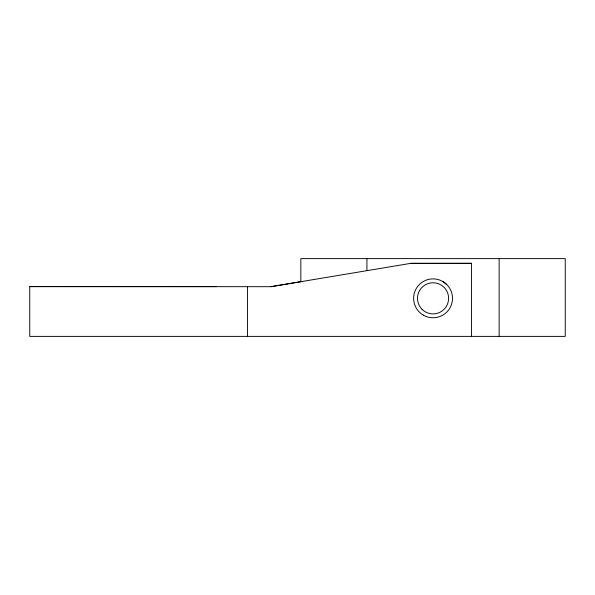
<?xml version="1.0" encoding="UTF-8"?>
<svg xmlns="http://www.w3.org/2000/svg" width="595" height="595" viewBox="0 0 595 595"><rect width="100%" height="100%" fill="white"/><g stroke="black" fill="none" stroke-linecap="round" stroke-linejoin="round"><path stroke-width="0.89" d="M216.394 286.612L29.75 286.612L29.75 336.383L565.25 336.383L565.25 258.617L300.839 258.617L300.839 281.762M247.505 336.383L247.505 286.656M29.75 286.612L270.837 286.693L410.818 263.347L471.478 263.325L471.478 336.383M410.818 263.347L471.478 263.325M270.837 286.693L301.025 281.666M442.777 281.487L446.8 284.574M499.146 258.617L499.146 336.383M366.937 258.617L366.937 270.651M422.056 309.326A15.552 15.552 0 0 0 448.08 302.349A15.552 15.552 0 0 0 429.025 283.302A15.552 15.552 0 0 0 422.056 309.326M423.335 315.157A19.442 19.442 0 0 0 452.498 298.326A19.442 19.442 0 0 0 423.335 281.487A19.442 19.442 0 0 0 423.335 315.157"/></g></svg>
